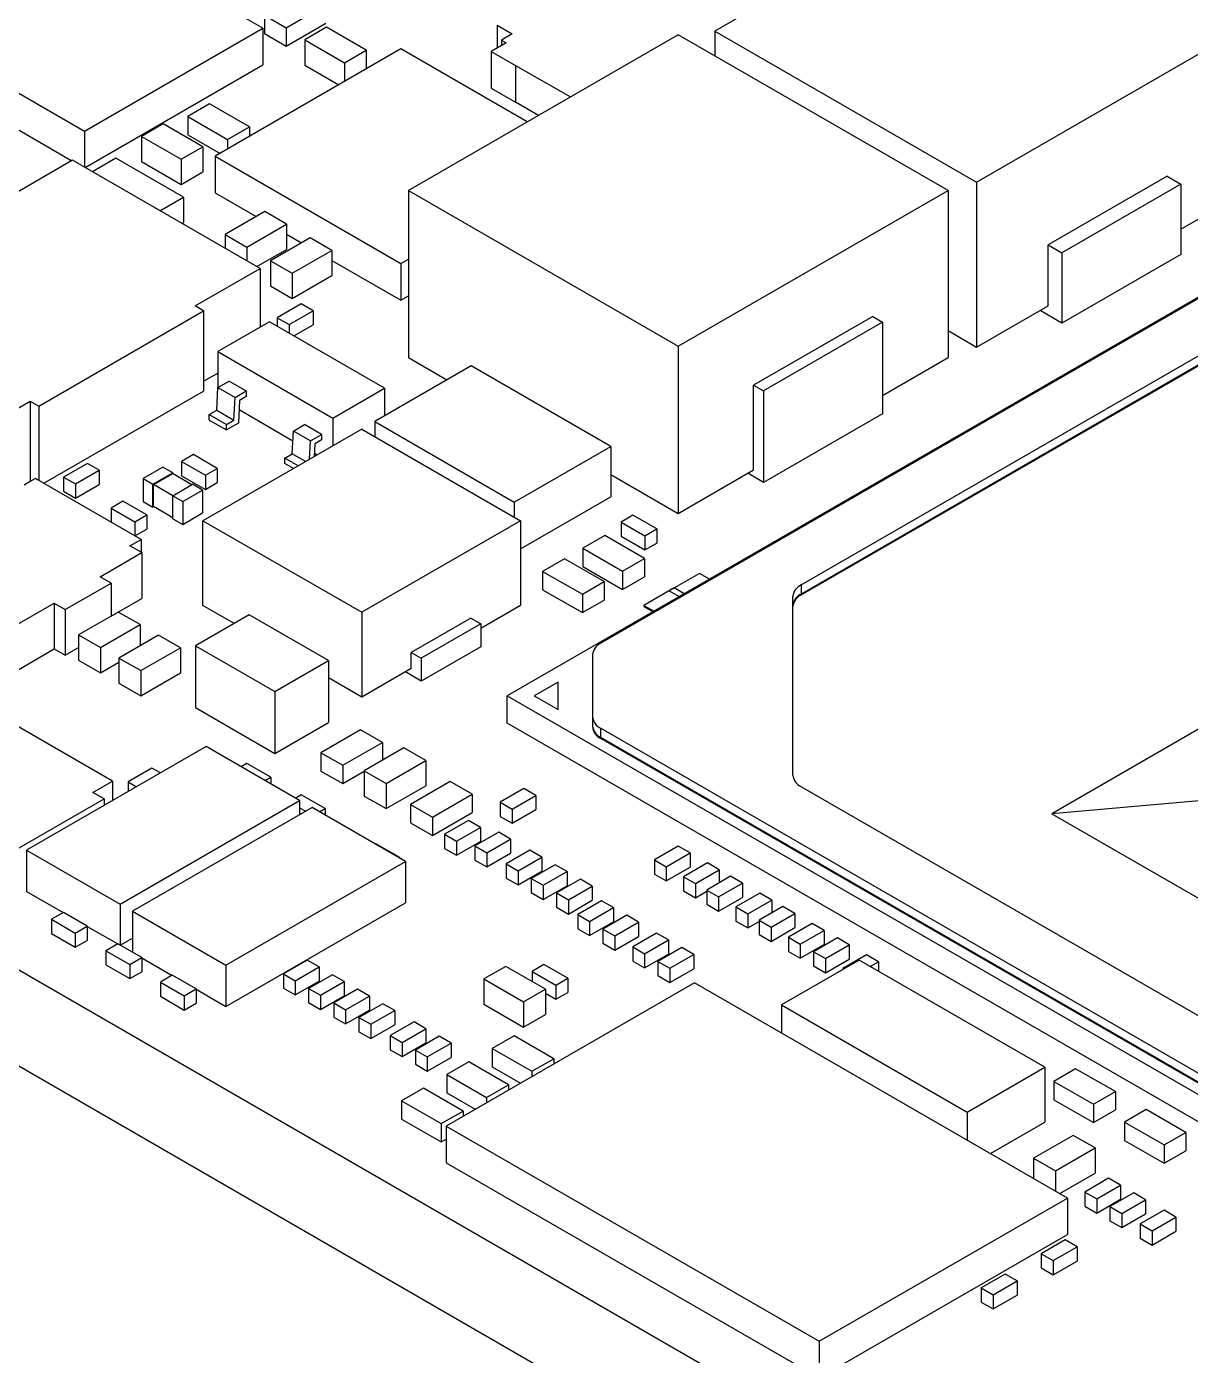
# Model space of a CAD drawing. Header units: millimetres. Extents: x 0 to 420, y 0 to 297.
# Drawn here: x 225.28 to 246.02, y 121.72 to 145.41 of the extents above; entities that cross this region are included whole.
import ezdxf

# ---------------------------------------------------------------- set-up
doc = ezdxf.new("R2010")
doc.units = ezdxf.units.MM

msp = doc.modelspace()

# ---------------------------------------------------------------- linework, layer by layer
at = {"color": 7, "linetype": 'Continuous', "lineweight": 25}
for p, q in [((242.207, 148.022), (237.54, 145.327)), ((229.491, 145.377), (226.312, 147.212)), ((229.906, 145.387), (230.614, 145.795)), ((229.517, 145.611), (229.517, 145.285)), ((229.517, 145.611), (229.906, 145.387)), ((229.906, 145.06), (230.614, 145.468)), ((233.666, 145.431), (233.932, 145.277)), ((233.666, 145.431), (233.666, 145.022)), ((223.133, 145.377), (226.312, 143.541)), ((226.312, 143.541), (229.491, 145.377)), ((229.491, 145.377), (229.491, 144.723)), ((229.517, 145.285), (229.906, 145.06)), ((229.906, 145.387), (229.906, 145.06)), ((230.625, 145.396), (230.236, 145.171)), ((231.332, 144.987), (230.625, 145.396)), ((236.891, 145.262), (232.082, 142.486)), ((233.932, 145.277), (233.739, 145.165)), ((241.699, 142.486), (236.891, 145.262)), ((237.54, 145.327), (237.54, 144.887)), ((237.54, 145.327), (242.207, 142.633)), ((242.207, 142.633), (246.874, 145.327)), ((231.951, 145.008), (228.639, 143.096)), ((230.236, 145.171), (230.943, 144.763)), ((230.236, 145.171), (230.236, 144.722)), ((230.943, 144.763), (231.332, 144.987)), ((231.332, 144.987), (231.332, 144.65)), ((234.2, 143.709), (231.951, 145.008)), ((233.826, 145.115), (233.56, 144.961)), ((233.56, 144.961), (233.989, 144.714)), ((233.56, 144.961), (233.56, 144.308)), ((233.739, 145.165), (233.826, 145.115)), ((233.739, 145.165), (233.739, 145.064)), ((223.133, 144.723), (226.089, 143.017)), ((226.322, 142.894), (229.491, 144.723)), ((230.236, 144.722), (230.846, 144.37)), ((230.943, 144.763), (230.943, 144.425)), ((233.989, 144.714), (233.994, 144.716)), ((233.989, 144.714), (233.989, 144.06)), ((233.994, 144.716), (234.969, 144.153)), ((233.994, 144.716), (233.994, 144.063)), ((233.56, 144.308), (233.989, 144.06)), ((228.541, 144.029), (228.152, 143.804)), ((229.249, 143.621), (228.541, 144.029)), ((233.989, 144.06), (233.994, 144.063)), ((233.994, 144.063), (234.403, 143.826)), ((228.152, 143.804), (228.152, 143.478)), ((228.152, 143.804), (228.86, 143.396)), ((226.312, 143.541), (226.312, 142.9)), ((227.715, 143.674), (227.326, 143.45)), ((228.423, 143.266), (227.715, 143.674)), ((228.86, 143.396), (229.249, 143.621)), ((229.249, 143.621), (229.249, 143.447)), ((251.521, 143.683), (233.844, 133.478)), ((227.326, 143.45), (228.033, 143.041)), ((227.326, 143.45), (227.326, 143.001)), ((228.152, 143.478), (228.727, 143.146)), ((228.86, 143.396), (228.86, 143.223)), ((228.033, 143.041), (228.423, 143.266)), ((228.423, 143.266), (228.423, 142.817)), ((228.639, 143.096), (231.951, 141.184)), ((228.639, 143.096), (228.639, 142.442)), ((226.099, 143.023), (224.943, 142.355)), ((229.44, 141.094), (226.099, 143.023)), ((226.873, 143.059), (226.455, 142.818)), ((228.075, 142.365), (226.873, 143.059)), ((227.326, 143.001), (228.033, 142.592)), ((228.033, 143.041), (228.033, 142.592)), ((250.208, 142.901), (235.511, 134.416)), ((228.033, 142.592), (228.423, 142.817)), ((242.207, 142.633), (242.207, 139.694)), ((245.601, 142.741), (243.48, 141.516)), ((245.848, 142.598), (243.727, 141.373)), ((245.601, 142.741), (245.848, 142.598)), ((245.848, 142.598), (245.848, 141.347)), ((227.657, 142.124), (228.075, 142.365)), ((228.075, 142.365), (228.075, 141.916)), ((228.639, 142.442), (229.371, 142.02)), ((232.082, 142.486), (232.082, 139.506)), ((232.082, 142.486), (236.891, 139.711)), ((236.891, 139.711), (241.699, 142.486)), ((241.699, 142.486), (241.699, 139.506)), ((245.848, 141.796), (246.874, 142.388)), ((228.046, 141.899), (228.075, 141.916)), ((229.524, 142.109), (228.817, 141.7)), ((229.206, 141.476), (229.913, 141.884)), ((229.913, 141.884), (229.524, 142.109)), ((229.913, 141.884), (229.913, 141.435)), ((228.817, 141.7), (228.817, 141.454)), ((228.817, 141.7), (229.206, 141.476)), ((230.332, 141.642), (229.625, 141.234)), ((229.913, 141.707), (230.179, 141.554)), ((230.721, 141.418), (230.332, 141.642)), ((229.206, 141.476), (229.206, 141.229)), ((229.381, 141.128), (229.913, 141.435)), ((230.014, 141.009), (230.721, 141.418)), ((230.721, 141.418), (230.721, 140.969)), ((243.48, 140.429), (243.48, 141.516)), ((243.48, 141.516), (243.727, 141.373)), ((229.625, 141.234), (230.014, 141.009)), ((229.625, 141.234), (229.625, 140.785)), ((230.721, 141.24), (231.951, 140.53)), ((231.951, 141.184), (232.082, 141.259)), ((231.951, 141.184), (231.951, 140.53)), ((243.727, 141.373), (243.727, 140.122)), ((245.848, 141.347), (243.727, 140.122)), ((228.283, 140.427), (229.44, 141.094)), ((229.44, 141.094), (229.44, 140.047)), ((230.014, 141.009), (230.014, 140.56)), ((230.014, 140.56), (230.721, 140.969)), ((229.625, 140.785), (230.014, 140.56)), ((239.081, 135.457), (248.405, 140.839)), ((230.172, 140.463), (229.747, 140.218)), ((230.384, 140.34), (230.172, 140.463)), ((231.951, 140.53), (232.082, 140.606)), ((248.405, 140.676), (239.081, 135.293)), ((239.081, 135.277), (248.405, 140.66)), ((225.498, 138.643), (228.435, 140.339)), ((228.435, 140.339), (228.283, 140.427)), ((228.435, 140.339), (228.435, 138.91)), ((229.96, 140.095), (230.384, 140.34)), ((230.384, 140.34), (230.384, 140.088)), ((240.355, 140.241), (238.234, 139.017)), ((240.355, 140.241), (240.532, 140.139)), ((242.207, 139.694), (243.48, 140.429)), ((243.727, 140.122), (243.338, 140.347)), ((229.608, 140.144), (228.688, 139.613)), ((231.658, 138.96), (229.608, 140.144)), ((229.747, 140.218), (229.747, 140.063)), ((229.747, 140.218), (229.96, 140.095)), ((229.96, 140.095), (229.96, 139.941)), ((230.044, 139.892), (230.384, 140.088)), ((240.532, 140.139), (238.411, 138.914)), ((240.532, 140.139), (240.532, 138.506)), ((241.699, 139.987), (242.207, 139.694)), ((228.688, 139.613), (228.688, 138.951)), ((228.688, 139.613), (230.739, 138.429)), ((236.891, 139.711), (236.891, 136.73)), ((233.203, 139.361), (231.482, 138.367)), ((232.082, 139.506), (232.768, 139.11)), ((235.69, 137.925), (233.203, 139.361)), ((240.532, 138.833), (241.699, 139.506)), ((228.435, 139.085), (228.688, 139.231)), ((228.69, 138.973), (228.89, 139.088)), ((228.89, 139.088), (229.194, 138.913)), ((225.587, 137.266), (228.435, 138.91)), ((228.669, 138.569), (228.69, 138.973)), ((228.69, 138.973), (228.994, 138.797)), ((228.994, 138.797), (229.194, 138.913)), ((229.194, 138.815), (229.073, 138.745)), ((229.194, 138.913), (229.194, 138.815)), ((230.739, 138.429), (231.658, 138.96)), ((231.658, 138.96), (231.658, 138.469)), ((238.234, 137.506), (238.234, 139.017)), ((238.234, 139.017), (238.411, 138.914)), ((238.411, 138.914), (238.411, 137.281)), ((224.189, 138.063), (225.346, 138.731)), ((225.346, 138.731), (225.498, 138.643)), ((225.346, 138.731), (225.346, 137.302)), ((225.498, 138.643), (225.498, 137.317)), ((228.536, 138.492), (228.669, 138.569)), ((228.669, 138.569), (228.973, 138.393)), ((228.973, 138.393), (228.994, 138.797)), ((229.073, 138.745), (229.053, 138.341)), ((229.065, 138.579), (230.024, 138.025)), ((228.536, 138.492), (228.84, 138.317)), ((228.536, 138.394), (228.536, 138.492)), ((228.536, 138.394), (228.84, 138.219)), ((228.84, 138.317), (228.973, 138.393)), ((229.053, 138.341), (228.84, 138.219)), ((230.739, 138.429), (230.739, 137.937)), ((231.482, 138.367), (231.482, 138.099)), ((231.482, 138.367), (233.969, 136.931)), ((240.532, 138.506), (238.411, 137.281)), ((231.251, 138.233), (228.423, 136.6)), ((228.84, 138.219), (228.84, 138.317)), ((230.012, 137.793), (230.033, 138.197)), ((230.033, 138.197), (230.233, 138.313)), ((230.337, 138.022), (230.033, 138.197)), ((230.537, 138.137), (230.233, 138.313)), ((230.337, 138.022), (230.537, 138.137)), ((230.537, 138.137), (230.537, 138.039)), ((231.251, 138.233), (234.079, 136.6)), ((255.283, 138.151), (243.548, 131.376)), ((230.32, 137.695), (230.337, 138.022)), ((230.417, 137.97), (230.405, 137.744)), ((230.537, 138.039), (230.417, 137.97)), ((233.969, 136.931), (235.69, 137.925)), ((235.69, 137.925), (235.69, 137.026)), ((226.364, 137.622), (225.94, 137.377)), ((226.576, 137.5), (226.364, 137.622)), ((228.253, 137.778), (228.041, 137.655)), ((228.041, 137.655), (228.041, 137.402)), ((228.041, 137.655), (228.465, 137.41)), ((228.678, 137.533), (228.253, 137.778)), ((229.88, 137.717), (230.012, 137.793)), ((230.119, 137.579), (229.88, 137.717)), ((229.88, 137.619), (229.88, 137.717)), ((230.034, 137.53), (229.88, 137.619)), ((230.251, 137.655), (230.012, 137.793)), ((230.408, 137.804), (230.458, 137.775)), ((226.152, 137.255), (226.576, 137.5)), ((226.576, 137.5), (226.576, 137.247)), ((227.708, 137.554), (227.355, 137.35)), ((227.532, 137.248), (227.885, 137.452)), ((227.539, 137.243), (227.878, 137.439)), ((227.885, 137.452), (227.708, 137.554)), ((228.225, 137.239), (227.878, 137.439)), ((227.885, 137.452), (227.885, 137.435)), ((228.041, 137.402), (228.465, 137.157)), ((228.465, 137.41), (228.678, 137.533)), ((228.465, 137.41), (228.465, 137.157)), ((228.678, 137.533), (228.678, 137.28)), ((235.69, 137.423), (236.891, 136.73)), ((236.891, 136.73), (238.234, 137.506)), ((238.411, 137.281), (238.128, 137.445)), ((225.237, 137.239), (225.346, 137.302)), ((225.438, 137.352), (225.239, 137.237)), ((225.346, 137.302), (225.349, 137.3)), ((227.319, 136.266), (225.438, 137.352)), ((225.94, 137.377), (226.152, 137.255)), ((225.94, 137.377), (225.94, 137.124)), ((226.152, 137.255), (226.152, 137.002)), ((226.152, 137.002), (226.576, 137.247)), ((227.355, 137.35), (227.355, 136.941)), ((227.355, 137.35), (227.532, 137.248)), ((227.532, 136.839), (227.532, 137.248)), ((227.885, 137.043), (227.539, 137.243)), ((227.539, 136.851), (227.539, 137.243)), ((227.885, 137.043), (228.239, 137.248)), ((228.062, 136.941), (228.415, 137.145)), ((228.415, 137.145), (228.239, 137.248)), ((228.415, 137.145), (228.415, 136.737)), ((228.465, 137.157), (228.678, 137.28)), ((225.94, 137.124), (226.152, 137.002)), ((226.996, 136.948), (226.784, 136.826)), ((227.42, 136.703), (226.996, 136.948)), ((227.355, 136.941), (227.532, 136.839)), ((227.885, 137.043), (228.062, 136.941)), ((227.885, 136.635), (227.885, 137.043)), ((228.062, 136.941), (228.062, 136.533)), ((233.969, 136.931), (233.969, 136.663)), ((234.079, 136.097), (235.69, 137.026)), ((210.754, 136.898), (267.323, 104.242)), ((226.784, 136.826), (227.208, 136.581)), ((226.784, 136.826), (226.784, 136.575)), ((227.208, 136.581), (227.42, 136.703)), ((227.42, 136.703), (227.42, 136.45)), ((227.546, 136.847), (227.532, 136.839)), ((227.885, 136.651), (227.539, 136.851)), ((228.062, 136.533), (228.415, 136.737)), ((236.084, 136.699), (235.872, 136.576)), ((236.508, 136.454), (236.084, 136.699)), ((227.208, 136.581), (227.208, 136.33)), ((227.21, 136.329), (227.42, 136.45)), ((227.885, 136.635), (228.062, 136.533)), ((228.423, 136.6), (231.251, 134.967)), ((228.423, 135.089), (228.423, 136.6)), ((234.079, 136.6), (231.251, 134.967)), ((234.079, 136.6), (234.079, 135.089)), ((235.872, 136.576), (236.296, 136.331)), ((235.872, 136.576), (235.872, 136.324)), ((236.296, 136.331), (236.508, 136.454)), ((236.508, 136.454), (236.508, 136.202)), ((227.121, 136.151), (227.319, 136.266)), ((227.319, 136.266), (227.319, 136.037)), ((235.582, 136.336), (235.193, 136.111)), ((236.289, 135.927), (235.582, 136.336)), ((235.872, 136.324), (236.296, 136.079)), ((236.296, 136.331), (236.296, 136.079)), ((236.296, 136.079), (236.508, 136.202)), ((226.589, 135.602), (227.331, 136.03)), ((227.331, 136.03), (227.121, 136.151)), ((227.331, 136.03), (227.331, 135.213)), ((235.193, 136.111), (235.193, 135.784)), ((235.193, 136.111), (235.9, 135.703)), ((234.864, 135.921), (234.474, 135.696)), ((235.571, 135.513), (234.864, 135.921)), ((235.193, 135.784), (235.9, 135.376)), ((235.9, 135.703), (236.289, 135.927)), ((236.289, 135.927), (236.289, 135.601)), ((225.966, 135.017), (226.784, 135.489)), ((226.784, 135.489), (226.589, 135.602)), ((226.784, 135.489), (226.784, 134.897)), ((234.474, 135.696), (234.474, 135.37)), ((234.474, 135.696), (235.182, 135.288)), ((235.182, 135.288), (235.571, 135.513)), ((235.571, 135.513), (235.571, 135.186)), ((235.9, 135.703), (235.9, 135.376)), ((235.9, 135.376), (236.289, 135.601)), ((237.268, 135.661), (236.729, 135.35)), ((237.447, 135.558), (237.268, 135.661)), ((234.474, 135.37), (235.182, 134.961)), ((235.182, 135.288), (235.182, 134.961)), ((236.819, 135.402), (236.28, 135.091)), ((236.729, 135.35), (236.908, 135.247)), ((236.998, 135.299), (236.819, 135.402)), ((238.935, 132.063), (238.935, 135.253)), ((239.081, 135.457), (239.081, 135.293)), ((239.081, 135.293), (239.081, 135.277)), ((210.754, 135.185), (267.323, 102.528)), ((225.029, 134.702), (225.771, 135.13)), ((225.771, 135.13), (225.966, 135.017)), ((225.771, 135.13), (225.771, 134.313)), ((225.966, 135.017), (225.966, 134.201)), ((226.784, 134.898), (227.331, 135.213)), ((228.98, 134.768), (228.423, 135.089)), ((234.079, 135.089), (233.372, 134.681)), ((235.182, 134.961), (235.571, 135.186)), ((236.28, 135.091), (236.459, 134.988)), ((236.28, 135.091), (236.28, 135.07)), ((236.28, 135.07), (236.441, 134.977)), ((226.913, 134.971), (226.205, 134.563)), ((227.302, 134.747), (226.913, 134.971)), ((229.247, 134.922), (228.292, 134.371)), ((230.661, 134.105), (229.247, 134.922)), ((231.251, 134.967), (231.251, 133.456)), ((233.195, 134.865), (232.135, 134.252)), ((233.195, 134.865), (233.372, 134.763)), ((226.205, 134.563), (226.205, 134.114)), ((226.205, 134.563), (226.595, 134.338)), ((226.595, 134.338), (227.302, 134.747)), ((227.631, 134.561), (226.924, 134.152)), ((227.302, 134.747), (227.302, 134.37)), ((228.02, 134.336), (227.631, 134.561)), ((233.372, 134.763), (232.312, 134.15)), ((233.372, 134.763), (233.372, 134.354)), ((225.029, 133.885), (225.771, 134.313)), ((225.771, 134.313), (225.966, 134.201)), ((225.966, 134.201), (226.205, 134.339)), ((226.595, 134.338), (226.595, 133.889)), ((227.313, 133.928), (228.02, 134.336)), ((228.02, 134.336), (228.02, 133.887)), ((228.292, 134.371), (228.292, 133.268)), ((228.292, 134.371), (229.706, 133.554)), ((233.372, 134.354), (232.312, 133.742)), ((226.205, 134.114), (226.595, 133.889)), ((226.595, 133.889), (226.924, 134.079)), ((226.924, 134.152), (227.313, 133.928)), ((226.924, 134.152), (226.924, 133.703)), ((229.706, 133.554), (230.661, 134.105)), ((230.661, 134.105), (230.661, 133.003)), ((232.135, 133.967), (232.135, 134.252)), ((232.135, 134.252), (232.312, 134.15)), ((232.312, 134.15), (232.312, 133.742)), ((235.364, 134.212), (235.364, 133.104)), ((227.313, 133.928), (227.313, 133.479)), ((227.313, 133.479), (228.02, 133.887)), ((232.135, 133.967), (231.251, 133.456)), ((232.312, 133.742), (232.029, 133.905)), ((226.924, 133.703), (227.313, 133.479)), ((231.251, 133.456), (230.661, 133.797)), ((234.749, 133.723), (234.325, 133.478)), ((234.749, 133.233), (234.749, 133.723)), ((229.706, 133.554), (229.706, 132.452)), ((233.844, 133.478), (266.017, 114.905)), ((233.844, 132.993), (233.844, 133.478)), ((234.325, 133.478), (234.749, 133.233)), ((228.292, 133.268), (229.706, 132.452)), ((226.809, 131.959), (224.91, 133.056)), ((229.706, 132.452), (230.661, 133.003)), ((266.017, 114.42), (233.844, 132.993)), ((235.364, 133.104), (235.364, 132.94)), ((235.364, 132.94), (235.364, 132.924)), ((235.511, 132.9), (264.704, 116.047)), ((235.511, 132.736), (235.511, 132.9)), ((231.23, 132.873), (230.523, 132.464)), ((230.912, 132.24), (231.619, 132.648)), ((231.619, 132.648), (231.23, 132.873)), ((231.619, 132.648), (231.619, 132.328)), ((264.704, 115.883), (235.511, 132.736)), ((235.511, 132.72), (235.511, 132.736)), ((264.704, 115.867), (235.511, 132.72)), ((228.481, 132.575), (225.28, 130.727)), ((230.145, 131.614), (228.481, 132.575)), ((230.523, 132.464), (230.912, 132.24)), ((230.523, 132.464), (230.523, 132.138)), ((232.003, 132.549), (231.295, 132.141)), ((232.392, 132.325), (232.003, 132.549)), ((227.513, 132.189), (227.089, 131.944)), ((227.663, 132.103), (227.513, 132.189)), ((229.205, 132.272), (229.106, 132.214)), ((229.629, 132.027), (229.205, 132.272)), ((230.912, 132.24), (230.912, 131.913)), ((231.685, 131.916), (232.392, 132.325)), ((232.392, 132.325), (232.392, 131.875)), ((226.46, 131.758), (226.809, 131.959)), ((226.809, 131.959), (226.809, 131.61)), ((227.089, 131.944), (227.239, 131.858)), ((227.089, 131.944), (227.089, 131.771)), ((229.53, 131.969), (229.629, 132.027)), ((229.629, 132.027), (229.629, 131.912)), ((230.523, 132.138), (230.912, 131.913)), ((230.912, 131.913), (231.295, 132.134)), ((231.295, 132.141), (231.685, 131.916)), ((231.295, 132.141), (231.295, 131.692)), ((232.829, 131.95), (232.122, 131.541)), ((233.218, 131.725), (232.829, 131.95)), ((226.661, 131.642), (226.46, 131.758)), ((230.175, 131.712), (230.076, 131.654)), ((230.599, 131.467), (230.175, 131.712)), ((231.685, 131.916), (231.685, 131.467)), ((231.685, 131.467), (232.392, 131.875)), ((232.511, 131.317), (233.218, 131.725)), ((233.218, 131.725), (233.218, 131.399)), ((234.141, 131.826), (233.717, 131.581)), ((233.929, 131.458), (234.353, 131.703)), ((234.353, 131.703), (234.141, 131.826)), ((234.353, 131.703), (234.353, 131.451)), ((262.901, 118.108), (239.081, 131.859)), ((225.067, 130.722), (226.661, 131.642)), ((226.661, 131.642), (226.661, 131.524)), ((226.945, 129.766), (230.145, 131.614)), ((230.367, 131.486), (227.166, 129.638)), ((230.145, 131.614), (230.145, 131.359)), ((230.145, 131.484), (230.254, 131.421)), ((232.031, 130.525), (230.367, 131.486)), ((230.5, 131.409), (230.599, 131.467)), ((230.599, 131.467), (230.599, 131.352)), ((231.295, 131.692), (231.685, 131.467)), ((232.122, 131.541), (232.122, 131.215)), ((232.122, 131.541), (232.511, 131.317)), ((233.717, 131.581), (233.717, 131.328)), ((233.717, 131.581), (233.929, 131.458)), ((233.929, 131.458), (233.929, 131.206)), ((246.376, 131.626), (243.548, 131.376)), ((232.511, 130.99), (233.218, 131.399)), ((232.511, 131.317), (232.511, 130.99)), ((233.153, 131.255), (232.729, 131.011)), ((233.365, 131.133), (233.153, 131.255)), ((233.717, 131.328), (233.929, 131.206)), ((233.929, 131.206), (234.353, 131.451)), ((243.548, 131.376), (258.089, 122.982)), ((232.122, 131.215), (232.511, 130.99)), ((232.729, 131.011), (232.941, 130.888)), ((232.729, 131.011), (232.729, 130.758)), ((232.941, 130.888), (233.365, 131.133)), ((233.692, 131.049), (233.268, 130.804)), ((233.365, 131.133), (233.365, 130.881)), ((233.904, 130.926), (233.692, 131.049)), ((231.504, 130.841), (231.495, 130.835)), ((231.928, 130.596), (231.504, 130.841)), ((232.729, 130.758), (232.941, 130.636)), ((232.941, 130.888), (232.941, 130.636)), ((232.941, 130.636), (233.365, 130.881)), ((233.268, 130.804), (233.48, 130.681)), ((233.268, 130.804), (233.268, 130.551)), ((233.48, 130.681), (233.904, 130.926)), ((233.904, 130.926), (233.904, 130.673)), ((236.889, 130.8), (236.465, 130.555)), ((237.101, 130.677), (236.889, 130.8)), ((225.28, 130.727), (226.945, 129.766)), ((225.28, 130.727), (225.28, 129.992)), ((228.83, 128.677), (232.031, 130.525)), ((231.919, 130.59), (231.928, 130.596)), ((231.928, 130.596), (231.928, 130.585)), ((232.031, 130.525), (232.031, 129.791)), ((233.268, 130.551), (233.48, 130.428)), ((233.48, 130.681), (233.48, 130.428)), ((233.48, 130.428), (233.904, 130.673)), ((234.249, 130.727), (233.824, 130.482)), ((234.037, 130.36), (234.461, 130.605)), ((234.461, 130.605), (234.249, 130.727)), ((234.461, 130.605), (234.461, 130.352)), ((236.465, 130.555), (236.677, 130.432)), ((236.465, 130.555), (236.465, 130.302)), ((236.677, 130.432), (237.101, 130.677)), ((237.101, 130.677), (237.101, 130.424)), ((233.824, 130.482), (233.824, 130.229)), ((233.824, 130.482), (234.037, 130.36)), ((234.037, 130.36), (234.037, 130.107)), ((234.037, 130.107), (234.461, 130.352)), ((234.698, 130.468), (234.273, 130.223)), ((234.486, 130.101), (234.91, 130.346)), ((234.91, 130.346), (234.698, 130.468)), ((234.91, 130.346), (234.91, 130.093)), ((236.465, 130.302), (236.677, 130.179)), ((236.677, 130.432), (236.677, 130.179)), ((236.677, 130.179), (237.101, 130.424)), ((237.41, 130.499), (236.985, 130.254)), ((237.198, 130.132), (237.622, 130.377)), ((237.622, 130.377), (237.41, 130.499)), ((237.622, 130.377), (237.622, 130.145)), ((233.824, 130.229), (234.037, 130.107)), ((234.273, 130.223), (234.486, 130.101)), ((234.273, 130.223), (234.273, 129.97)), ((234.486, 130.101), (234.486, 129.848)), ((234.486, 129.848), (234.91, 130.093)), ((235.147, 130.209), (234.722, 129.964)), ((234.935, 129.841), (235.359, 130.086)), ((235.359, 130.086), (235.147, 130.209)), ((235.359, 130.086), (235.359, 129.833)), ((236.985, 130.254), (236.985, 130.001)), ((236.985, 130.254), (237.198, 130.132)), ((237.198, 130.132), (237.198, 129.879)), ((237.823, 130.261), (237.398, 130.016)), ((237.611, 129.893), (238.035, 130.138)), ((238.035, 130.138), (237.823, 130.261)), ((238.035, 130.138), (238.035, 129.885)), ((225.28, 129.992), (225.933, 129.615)), ((234.273, 129.97), (234.486, 129.848)), ((234.722, 129.964), (234.935, 129.841)), ((234.722, 129.964), (234.722, 129.711)), ((234.935, 129.841), (234.935, 129.588)), ((234.935, 129.588), (235.359, 129.833)), ((235.524, 129.825), (235.1, 129.58)), ((235.736, 129.703), (235.524, 129.825)), ((236.985, 130.001), (237.198, 129.879)), ((237.198, 129.879), (237.398, 129.995)), ((237.398, 130.016), (237.611, 129.893)), ((237.398, 130.016), (237.398, 129.763)), ((237.611, 129.893), (237.611, 129.64)), ((237.611, 129.64), (238.035, 129.885)), ((238.344, 129.96), (237.919, 129.715)), ((238.132, 129.593), (238.556, 129.838)), ((238.556, 129.838), (238.344, 129.96)), ((238.556, 129.838), (238.556, 129.606)), ((225.936, 129.617), (225.724, 129.495)), ((226.361, 129.372), (225.936, 129.617)), ((226.945, 129.766), (226.945, 129.035)), ((227.166, 129.638), (228.83, 128.677)), ((227.166, 129.638), (227.166, 128.908)), ((228.83, 127.943), (232.031, 129.791)), ((234.722, 129.711), (234.935, 129.588)), ((235.1, 129.58), (235.312, 129.458)), ((235.1, 129.58), (235.1, 129.327)), ((235.312, 129.458), (235.736, 129.703)), ((235.973, 129.566), (235.549, 129.321)), ((235.736, 129.703), (235.736, 129.45)), ((236.185, 129.444), (235.973, 129.566)), ((237.398, 129.763), (237.611, 129.64)), ((237.919, 129.715), (238.132, 129.593)), ((237.919, 129.715), (237.919, 129.462)), ((238.132, 129.593), (238.132, 129.34)), ((238.757, 129.722), (238.332, 129.477)), ((238.545, 129.354), (238.969, 129.599)), ((238.969, 129.599), (238.757, 129.722)), ((238.969, 129.599), (238.969, 129.346)), ((225.724, 129.495), (226.148, 129.25)), ((225.724, 129.495), (225.724, 129.242)), ((226.148, 129.25), (226.361, 129.372)), ((226.361, 129.372), (226.361, 129.12)), ((226.361, 129.368), (226.903, 129.055)), ((235.1, 129.327), (235.312, 129.205)), ((235.312, 129.458), (235.312, 129.205)), ((235.312, 129.205), (235.736, 129.45)), ((235.761, 129.199), (236.185, 129.444)), ((236.185, 129.444), (236.185, 129.19)), ((237.919, 129.462), (238.132, 129.34)), ((238.132, 129.34), (238.332, 129.455)), ((238.332, 129.477), (238.545, 129.354)), ((238.332, 129.477), (238.332, 129.224)), ((238.545, 129.354), (238.545, 129.101)), ((238.545, 129.101), (238.969, 129.346)), ((239.277, 129.421), (238.853, 129.176)), ((239.49, 129.298), (239.277, 129.421)), ((225.724, 129.242), (226.148, 128.997)), ((226.148, 129.25), (226.148, 128.997)), ((226.148, 128.997), (226.361, 129.12)), ((226.948, 129.033), (227.166, 129.159)), ((235.549, 129.321), (235.761, 129.199)), ((235.549, 129.321), (235.549, 129.068)), ((235.761, 129.199), (235.761, 128.946)), ((235.761, 128.946), (236.185, 129.19)), ((236.504, 129.249), (236.08, 129.004)), ((236.292, 128.881), (236.717, 129.126)), ((236.717, 129.126), (236.504, 129.249)), ((236.717, 129.126), (236.717, 128.873)), ((238.332, 129.224), (238.545, 129.101)), ((238.853, 129.176), (239.066, 129.053)), ((238.853, 129.176), (238.853, 128.923)), ((239.066, 129.053), (239.49, 129.298)), ((239.727, 129.162), (239.302, 128.917)), ((239.49, 129.298), (239.49, 129.045)), ((239.939, 129.039), (239.727, 129.162)), ((226.906, 129.057), (226.694, 128.935)), ((226.694, 128.935), (226.694, 128.682)), ((226.694, 128.935), (227.118, 128.69)), ((227.331, 128.812), (226.906, 129.057)), ((235.549, 129.068), (235.761, 128.946)), ((236.08, 129.004), (236.08, 128.751)), ((236.08, 129.004), (236.292, 128.881)), ((236.292, 128.881), (236.292, 128.628)), ((236.292, 128.628), (236.717, 128.873)), ((236.953, 128.99), (236.529, 128.745)), ((236.741, 128.622), (237.166, 128.867)), ((237.166, 128.867), (236.953, 128.99)), ((237.166, 128.867), (237.166, 128.614)), ((238.853, 128.923), (239.066, 128.8)), ((239.066, 129.053), (239.066, 128.8)), ((239.066, 128.8), (239.49, 129.045)), ((239.302, 128.917), (239.302, 128.664)), ((239.302, 128.917), (239.515, 128.794)), ((239.515, 128.794), (239.939, 129.039)), ((240.247, 128.861), (239.823, 128.616)), ((239.939, 129.039), (239.939, 128.786)), ((240.46, 128.738), (240.247, 128.861)), ((226.694, 128.682), (227.118, 128.438)), ((227.118, 128.69), (227.331, 128.812)), ((227.118, 128.69), (227.118, 128.438)), ((227.331, 128.812), (227.331, 128.56)), ((227.331, 128.809), (227.873, 128.496)), ((228.83, 128.677), (228.83, 127.943)), ((230.279, 128.768), (229.855, 128.523)), ((230.067, 128.4), (230.492, 128.645)), ((230.492, 128.645), (230.279, 128.768)), ((230.492, 128.645), (230.492, 128.392)), ((233.816, 128.656), (233.427, 128.431)), ((234.524, 128.247), (233.816, 128.656)), ((234.498, 128.689), (234.286, 128.567)), ((234.922, 128.444), (234.498, 128.689)), ((236.08, 128.751), (236.292, 128.628)), ((236.529, 128.745), (236.529, 128.492)), ((236.529, 128.745), (236.741, 128.622)), ((236.741, 128.622), (236.741, 128.369)), ((236.741, 128.369), (237.166, 128.614)), ((240.113, 128.767), (238.731, 127.969)), ((239.302, 128.664), (239.515, 128.541)), ((239.515, 128.794), (239.515, 128.541)), ((239.515, 128.541), (239.939, 128.786)), ((239.823, 128.616), (239.838, 128.608)), ((239.823, 128.616), (239.823, 128.599)), ((243.42, 126.858), (240.113, 128.767)), ((240.311, 128.652), (240.46, 128.738)), ((240.46, 128.738), (240.46, 128.566)), ((227.118, 128.438), (227.331, 128.56)), ((227.876, 128.498), (227.664, 128.375)), ((228.3, 128.253), (227.876, 128.498)), ((229.855, 128.523), (229.855, 128.27)), ((229.855, 128.523), (230.067, 128.4)), ((230.067, 128.4), (230.067, 128.147)), ((230.067, 128.147), (230.492, 128.392)), ((230.728, 128.508), (230.304, 128.264)), ((230.516, 128.141), (230.941, 128.386)), ((230.941, 128.386), (230.728, 128.508)), ((230.941, 128.386), (230.941, 128.133)), ((233.427, 128.431), (234.135, 128.023)), ((233.427, 128.431), (233.427, 127.982)), ((234.286, 128.567), (234.71, 128.322)), ((234.286, 128.567), (234.286, 128.385)), ((234.71, 128.322), (234.922, 128.444)), ((234.922, 128.444), (234.922, 128.192)), ((236.529, 128.492), (236.741, 128.369)), ((227.664, 128.375), (227.664, 128.123)), ((227.664, 128.375), (228.088, 128.13)), ((228.088, 128.13), (228.3, 128.253)), ((228.3, 128.253), (228.3, 128)), ((228.3, 128.249), (228.83, 127.943)), ((229.855, 128.27), (230.067, 128.147)), ((230.304, 128.264), (230.516, 128.141)), ((230.304, 128.264), (230.304, 128.011)), ((230.516, 128.141), (230.516, 127.888)), ((231.177, 128.249), (230.753, 128.004)), ((231.39, 128.127), (231.177, 128.249)), ((237.18, 128.363), (232.757, 125.81)), ((234.135, 128.023), (234.524, 128.247)), ((234.524, 128.247), (234.524, 127.798)), ((234.524, 128.177), (234.71, 128.069)), ((234.71, 128.322), (234.71, 128.069)), ((234.71, 128.069), (234.922, 128.192)), ((243.825, 124.527), (237.18, 128.363)), ((227.664, 128.123), (228.088, 127.878)), ((228.088, 128.13), (228.088, 127.878)), ((228.088, 127.878), (228.3, 128)), ((230.304, 128.011), (230.516, 127.888)), ((230.516, 127.888), (230.941, 128.133)), ((230.753, 128.004), (230.753, 127.751)), ((230.753, 128.004), (230.965, 127.882)), ((230.965, 127.882), (231.39, 128.127)), ((231.626, 127.99), (231.202, 127.745)), ((231.39, 128.127), (231.39, 127.874)), ((231.839, 127.868), (231.626, 127.99)), ((233.427, 127.982), (234.135, 127.574)), ((234.135, 128.023), (234.135, 127.574)), ((238.731, 127.969), (238.731, 127.468)), ((238.731, 127.969), (242.038, 126.06)), ((230.753, 127.751), (230.965, 127.629)), ((230.965, 127.882), (230.965, 127.629)), ((230.965, 127.629), (231.39, 127.874)), ((231.202, 127.745), (231.202, 127.492)), ((231.202, 127.745), (231.414, 127.623)), ((231.414, 127.623), (231.839, 127.868)), ((232.183, 127.668), (231.759, 127.423)), ((231.839, 127.868), (231.839, 127.614)), ((232.395, 127.545), (232.183, 127.668)), ((234.135, 127.574), (234.524, 127.798)), ((231.202, 127.492), (231.414, 127.37)), ((231.414, 127.623), (231.414, 127.37)), ((231.414, 127.37), (231.839, 127.614)), ((231.971, 127.301), (232.395, 127.545)), ((232.395, 127.545), (232.395, 127.293)), ((231.759, 127.423), (231.759, 127.171)), ((231.759, 127.423), (231.971, 127.301)), ((231.971, 127.301), (231.971, 127.048)), ((231.971, 127.048), (232.395, 127.293)), ((232.632, 127.409), (232.208, 127.164)), ((232.42, 127.041), (232.844, 127.286)), ((232.844, 127.286), (232.632, 127.409)), ((232.844, 127.286), (232.844, 127.034)), ((233.965, 127.419), (233.576, 127.194)), ((233.576, 127.194), (234.284, 126.786)), ((233.576, 127.194), (233.576, 126.868)), ((234.673, 127.01), (233.965, 127.419)), ((231.759, 127.171), (231.971, 127.048)), ((232.208, 127.164), (232.42, 127.041)), ((232.208, 127.164), (232.208, 126.912)), ((232.42, 127.041), (232.42, 126.789)), ((232.42, 126.789), (232.844, 127.034)), ((234.284, 126.786), (234.673, 127.01)), ((234.673, 127.01), (234.673, 126.916)), ((232.208, 126.912), (232.42, 126.789)), ((233.157, 126.952), (232.768, 126.728)), ((232.768, 126.728), (233.476, 126.319)), ((232.768, 126.728), (232.768, 126.401)), ((233.865, 126.544), (233.157, 126.952)), ((233.576, 126.868), (234.083, 126.575)), ((234.284, 126.786), (234.284, 126.692)), ((242.038, 126.06), (243.42, 126.858)), ((243.42, 126.858), (243.42, 125.878)), ((243.971, 126.831), (243.582, 126.606)), ((244.679, 126.423), (243.971, 126.831)), ((232.349, 126.486), (231.96, 126.261)), ((233.056, 126.077), (232.349, 126.486)), ((233.476, 126.319), (233.865, 126.544)), ((233.865, 126.544), (233.865, 126.45)), ((243.582, 126.606), (243.582, 126.28)), ((243.582, 126.606), (244.29, 126.198)), ((231.96, 126.261), (232.667, 125.853)), ((231.96, 126.261), (231.96, 125.934)), ((232.768, 126.401), (233.274, 126.109)), ((233.476, 126.319), (233.476, 126.225)), ((243.582, 126.28), (244.29, 125.871)), ((244.29, 126.198), (244.679, 126.423)), ((244.679, 126.423), (244.679, 126.096)), ((232.667, 125.853), (233.056, 126.077)), ((233.056, 126.077), (233.056, 125.983)), ((242.038, 126.06), (242.038, 125.559)), ((244.29, 126.198), (244.29, 125.871)), ((244.29, 125.871), (244.679, 126.096)), ((245.229, 126.105), (244.84, 125.881)), ((245.936, 125.697), (245.229, 126.105)), ((231.96, 125.934), (232.667, 125.526)), ((232.667, 125.853), (232.667, 125.526)), ((232.757, 125.81), (239.403, 121.974)), ((232.757, 125.81), (232.757, 125.157)), ((242.452, 125.32), (243.42, 125.878)), ((244.84, 125.881), (245.547, 125.472)), ((244.84, 125.881), (244.84, 125.554)), ((232.667, 125.526), (232.757, 125.578)), ((243.929, 125.644), (243.221, 125.235)), ((244.318, 125.419), (243.929, 125.644)), ((244.84, 125.554), (245.547, 125.146)), ((245.547, 125.472), (245.936, 125.697)), ((245.936, 125.697), (245.936, 125.37)), ((243.61, 125.011), (244.318, 125.419)), ((244.318, 125.419), (244.318, 124.97)), ((245.547, 125.472), (245.547, 125.146)), ((245.547, 125.146), (245.936, 125.37)), ((232.757, 125.157), (239.403, 121.321)), ((243.221, 125.235), (243.221, 124.876)), ((243.221, 125.235), (243.61, 125.011)), ((243.61, 125.011), (243.61, 124.651)), ((243.688, 124.606), (244.318, 124.97)), ((244.558, 124.879), (244.134, 124.634)), ((244.77, 124.756), (244.558, 124.879)), ((244.134, 124.634), (244.346, 124.511)), ((244.134, 124.634), (244.134, 124.382)), ((244.346, 124.511), (244.77, 124.756)), ((245.007, 124.62), (244.583, 124.375)), ((244.77, 124.756), (244.77, 124.504)), ((245.219, 124.497), (245.007, 124.62)), ((239.403, 121.974), (243.825, 124.527)), ((243.825, 124.527), (243.825, 123.874)), ((244.134, 124.382), (244.346, 124.259)), ((244.346, 124.511), (244.346, 124.259)), ((244.346, 124.259), (244.77, 124.504)), ((244.583, 124.375), (244.795, 124.252)), ((244.583, 124.375), (244.583, 124.122)), ((244.795, 124.252), (245.219, 124.497)), ((245.219, 124.497), (245.219, 124.245)), ((244.583, 124.122), (244.795, 124)), ((244.795, 124.252), (244.795, 124)), ((244.795, 124), (245.219, 124.245)), ((245.546, 124.309), (245.121, 124.064)), ((245.334, 123.941), (245.758, 124.186)), ((245.758, 124.186), (245.546, 124.309)), ((245.758, 124.186), (245.758, 123.934)), ((245.121, 124.064), (245.334, 123.941)), ((245.121, 124.064), (245.121, 123.811)), ((245.334, 123.941), (245.334, 123.689)), ((245.334, 123.689), (245.758, 123.934)), ((239.403, 121.321), (243.825, 123.874)), ((243.784, 123.779), (243.36, 123.534)), ((243.572, 123.411), (243.996, 123.656)), ((243.996, 123.656), (243.784, 123.779)), ((243.996, 123.656), (243.996, 123.404)), ((245.121, 123.811), (245.334, 123.689)), ((243.36, 123.534), (243.36, 123.282)), ((243.36, 123.534), (243.572, 123.411)), ((243.572, 123.411), (243.572, 123.159)), ((243.572, 123.159), (243.996, 123.404)), ((242.715, 123.17), (242.291, 122.925)), ((242.927, 123.048), (242.715, 123.17)), ((243.36, 123.282), (243.572, 123.159)), ((242.503, 122.803), (242.927, 123.048)), ((242.927, 123.048), (242.927, 122.795)), ((242.291, 122.925), (242.291, 122.673)), ((242.291, 122.925), (242.503, 122.803)), ((242.503, 122.803), (242.503, 122.55)), ((242.503, 122.55), (242.927, 122.795)), ((242.291, 122.673), (242.503, 122.55)), ((239.403, 121.974), (239.403, 121.321))]:
    msp.add_line(p, q, dxfattribs=at)
for centre, start, end in [((239.185, 135.228), 114.3753, 174.3045), ((239.185, 135.064), 114.3753, 174.3045), ((239.185, 135.048), 114.3753, 174.3045), ((235.614, 134.187), 114.375, 174.305), ((235.614, 133.129), 185.6943, 245.6257), ((235.614, 132.965), 185.6943, 245.6257), ((235.614, 132.949), 185.6943, 245.6257), ((239.185, 132.088), 185.6949, 245.6254)]:
    msp.add_arc(centre, 0.251, start, end, dxfattribs=at)

doc.saveas('drawing.dxf')
